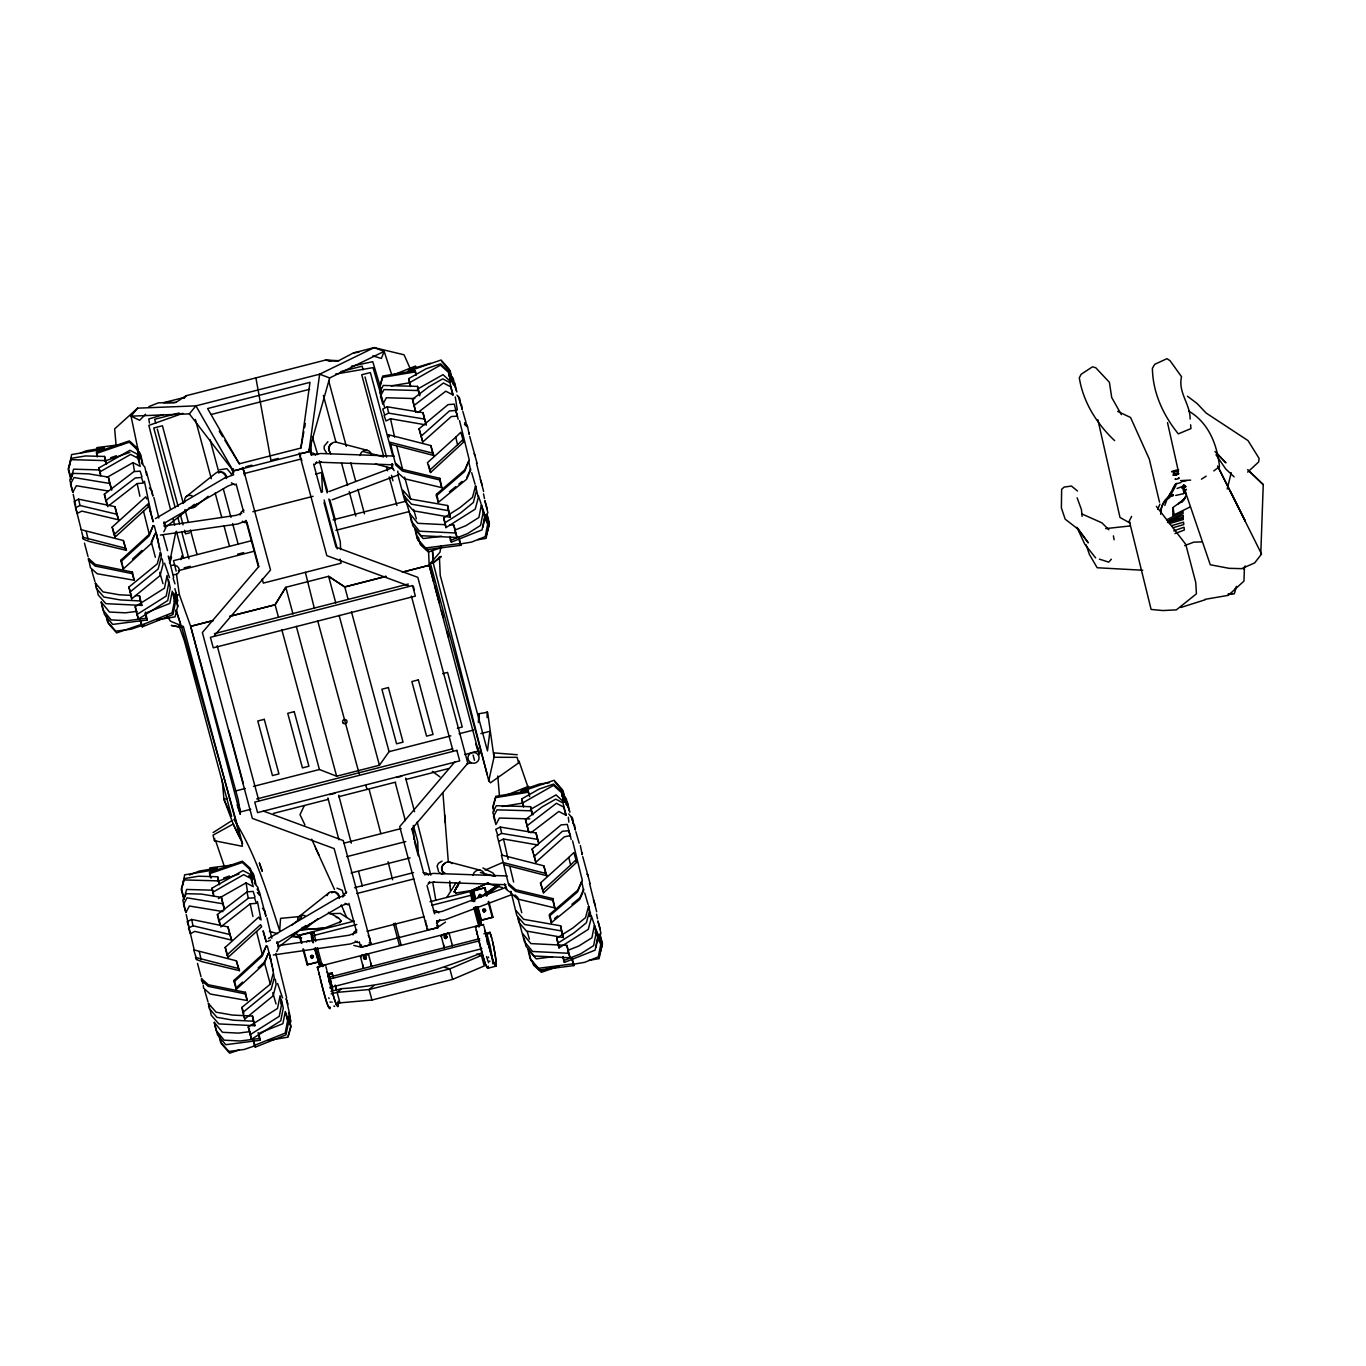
<?xml version="1.0" encoding="UTF-8"?>
<svg xmlns="http://www.w3.org/2000/svg" width="1366" height="1366" viewBox="0 0 1366 1366"><rect width="100%" height="100%" fill="white"/><g stroke="black" fill="none" stroke-linecap="round" stroke-linejoin="round"><path stroke-width="1.5" d="M478.92 717.679L478.954 713.718L487.628 712.249L493.997 757.31L488.755 780.806L490.428 782.803L518.619 762.928L518.96 760.964L528.574 788.882M487.116 717.611L487.167 711.618M1172.831 516.246L1172.899 507.554L1183.81 499.7L1184.476 498.863L1178.482 503.781L1183.81 499.7L1185.739 495.96M1244.426 567.163L1243.965 581.096L1228.307 595.337L1205.017 599.35M1260.784 554.033L1263.243 484.623L1247.653 469.665M106.275 464.423L105.267 460.598L71.049 459.659L68.3 469.665L70.827 479.193L72.005 473.882M219.311 884.69L218.304 880.882L184.086 879.926L181.337 889.932L183.864 899.306M417.398 389.19L442.994 374.643L450.968 381.899L448.526 371.074L440.569 363.817L425.97 368.82L408.707 378.638L410.398 386.578M530.435 809.457L556.03 794.91L564.004 802.183L561.563 791.341L553.606 784.084L539.007 789.104L521.744 798.905L523.434 806.862M432.39 550.618L433.244 563.065L488.755 780.806M88.534 558.455L88.414 560.077L95.193 566.087L132.263 573.652L134.158 580.243L97.225 573.754L90.446 567.744L88.534 558.455L95.296 564.465L132.365 572.03L134.158 580.243M97.328 456.927L96.508 452.18L129.36 440.894L137.317 448.168L139.844 457.695M121.096 561.511L121.198 559.889L149.287 534.277L153.231 525.517L149.184 535.882L121.096 561.511L123.128 569.178L151.199 543.566L155.263 533.184M123.128 569.178L122.718 565.644M132.263 573.652L132.365 572.03M247.195 1000.51L245.402 992.297L208.332 984.749L201.57 978.739L201.451 980.344L208.23 986.354L245.299 993.919L247.195 1000.51L210.262 994.038L203.483 988.011L203.346 985.449M210.364 877.194L209.544 872.447L242.397 861.178L250.354 868.435L252.881 877.962M234.132 981.778L234.235 980.173L262.323 954.544L266.268 945.784L262.221 956.166L234.132 981.778L236.164 989.462L264.236 963.833L268.299 953.468L264.355 962.227L258.106 967.913M236.164 989.462L236.284 987.703L242.516 982.154M245.299 993.919L245.402 992.297M391.239 444.445L433.79 455.493L432.646 453.153L390.181 442.294L395.747 465.038L402.509 471.048L439.732 479.961L441.764 487.645L404.541 478.732L397.779 472.704L397.882 471.099M415.981 375.377L415.144 370.63L382.702 376.06L379.953 386.066L381.456 391.786M436.386 495.807L436.488 494.202L464.73 469.921L468.675 461.162L470.587 470.45L466.643 479.21L438.298 502.398L436.386 495.807L464.611 471.543L468.675 461.162M439.732 479.961L439.835 478.339L402.629 469.443L395.85 463.415M438.298 502.398L438.401 500.793M441.764 487.645L439.835 478.339M469.306 432.851L469.204 434.473L467.274 425.185L464.56 422.777M486.706 516.655L486.637 517.612L486.006 516.331M485.715 519.029L486.911 513.736L489.421 523.263L487.218 531.272M504.293 864.712L546.827 875.76L543.839 865.839L501.373 854.979L508.784 885.305L515.563 891.332L552.769 900.245L554.801 907.912L517.577 898.999L510.816 892.988L510.918 891.366L516.86 915.698L524.527 924.458L561.46 930.946L563.373 937.537L526.439 931.049L518.773 922.289L517.902 917.149L524.39 941.533L532.586 951.487L568.597 953.263L570.1 957.788L534.089 955.995L525.876 946.04L524.168 938.152M529.018 795.644L528.181 790.914L495.738 796.344L492.989 806.35L493.997 810.158M549.422 916.091L549.525 914.469L577.767 890.205L581.711 881.446L583.624 890.734L579.679 899.494L551.335 922.682L549.422 916.091L577.664 891.81L581.711 881.446M551.335 922.682L551.437 921.06M552.769 900.245L552.871 898.623L515.665 889.71L508.886 883.7M554.801 907.912L552.871 898.623M580.311 845.452L582.24 854.74L582.343 853.135M599.742 936.922L599.674 937.896L595.559 928.47M598.752 939.313L599.947 934.003L602.457 943.547L599.708 953.536M478.305 722.494L478.954 713.718M392.401 463.637L392.537 466.967M238.999 836.094L233.21 824.022L241.919 842.156L242.363 846.288L214.496 840.756L213.028 835.172L233.21 824.022L223.973 799.366L222.095 779.457M363.544 957.105L363.715 958.573M478.783 896.335L479.825 894.201L481.669 896.045M481.669 895.737L481.481 896.796M300.879 448.048L309.997 382.343L207.598 408.554L239.323 463.791L300.879 448.048L303.85 431.69M139.059 454.536L131.034 416.152L189.345 413.864L233.33 470.997L308.904 451.668L319.644 374.199L374.182 347.613L404.08 354.801L410.807 370.015M165.269 527.737L163.766 522.171M278.203 947.628L278.101 945.05M440.945 546.058L439.989 552.188L430.41 563.338L487.286 774.812M214.496 840.756L214.838 838.792M304.601 427.609L305.335 423.511M69.222 466.728L71.63 454.554L104.089 449.124L104.175 447.826L86.143 450.848L80.287 453.188M182.668 884.98L184.666 874.838L217.126 869.408L217.211 868.11L199.18 871.115L189.43 875.008M280.833 1003.873L281.55 1000.236L283.257 1008.125L280.747 1020.829L251.464 1039.321L248.253 1026.942L277.537 1008.432L280.047 995.746L281.755 1003.617L279.245 1016.321L249.961 1034.813M477.98 539.724L486.091 538.358L488.499 526.183L481.395 504.788L478.885 517.492L465.857 525.705L454.485 530.247M482.949 527.191L485.357 515.033L487.645 524.442L485.237 536.616L471.577 542.08L459.557 544.078M485.408 520.822L486.211 516.758M562.69 956.729L564.397 962.415L595.115 950.155L597.625 937.452L594.432 925.055L591.922 937.759L578.894 945.972L567.522 950.514M595.2 933.2L595.935 929.563M595.986 947.475L598.393 935.3L601.535 946.467L599.128 958.642L588.985 960.332M598.445 941.089L599.247 937.042M169.521 562.894L175.804 532.006M1205.153 599.776L1180.856 607.494M1227.197 489.028L1231.21 472.704M306.582 941.977L307.828 940.713L309.382 941.669M242.824 1012.479L241.97 1007.34L270.314 984.152L273.371 972.66L274.242 977.8L271.185 989.291L242.824 1012.479L244.736 1019.087L273.098 995.882L276.137 984.391L275.283 979.251M475.539 485.869L472.482 497.378L459.881 507.674L443.609 517.953L445.965 527.6L475.248 509.108L478.305 497.6L475.539 485.869L476.392 491.009L473.353 502.517L460.735 512.813L444.479 523.093M588.575 906.153L585.519 917.645L572.917 927.958L556.645 938.237L559.001 947.884L588.285 929.375L591.341 917.884L588.575 906.153L589.429 911.293L586.39 922.784L573.771 933.098L557.516 943.377M589.463 916.569L590.488 912.744M70.827 479.193L73.576 469.187L99.735 469.921M174.165 601.33L175.258 597.318L177.785 606.863M183.864 899.46L186.613 889.454L212.772 890.188M288.158 1035.838L290.907 1025.832L288.38 1016.287M486.586 534.567L489.335 524.561L486.825 515.033M599.623 954.851L602.372 944.845L599.862 935.317M308.904 451.668L329.65 377.955L384.17 351.369L391.786 374.967M1236.401 586.39L1234.335 593.783L1228.444 594.364M170.409 561.016L171.587 556.986M180.807 559.65L181.951 555.74M444.274 936.769L445.675 935.676L446.955 936.461M488.516 882.846L471.543 890.444L456.107 893.005L454.229 891.827L459.113 882.402M240.04 514.999L241.253 512.011L243.933 510.116M342.815 897.103L344.027 894.098L346.708 892.203M352.974 934.89L354.187 931.902L356.868 929.99M310.697 955.79L311.226 957.873L313.241 957.395M310.56 956.456L311.977 955.073L313.395 956.576M313.377 957.037L311.977 958.42L310.509 956.524M481.617 896.13L480.2 897.513L478.92 896.386M1157.685 509.398L1159.888 504.156M154.46 534.943L151.319 541.943L155.365 557.294M466.762 477.605L470.707 468.845M583.743 889.112L579.799 897.872L571.91 904.309M1167.913 499L1171.021 492.614M361.187 955.483L360.556 957.156L361.187 955.483L367.249 953.929L368.615 954.766L370.801 963.201M441.884 934.822L441.269 936.495L441.884 934.822L447.963 933.268L449.329 934.122L451.378 941.737M304.225 805.701L300.008 814.665L304.925 824.944M328.164 360.539L337.368 361.102M1183.554 487.184L1181.932 488.277M1131.594 516.382L1129.306 520.958L1151.111 609.441L1162.808 610.551L1176.365 609.868L1196.428 593.817L1195.762 582.514L1185.739 544.3L1156.387 506.359M1172.848 488.977L1174.675 485.357M1169.108 498.078L1175.836 485.545M111.5 489.609L109.724 483.462L73.986 477.537L70.486 484.059L72.859 492.255L76.359 485.733L107.897 490.957M173.823 596.037L175.565 592.776L177.939 600.955M224.536 909.876L222.76 903.746L187.022 897.821L183.539 904.343L185.896 912.522L189.396 906.017L223.034 911.583M289.233 1024.5L290.975 1021.239L288.602 1013.043M599.213 936.53L600.972 933.268L597.898 920.94L600.272 929.136M456.107 893.005L454.229 891.827L459.932 881.463M446.784 897.445L456.142 882.624M454.229 891.827L459.403 882.641M482.983 909.415L483.974 912.181L485.596 910.217M1243.384 568.956L1245.143 565.917M163.8 531.784L165.918 527.686L164.432 522.119M276.735 951.675L278.852 947.577L277.366 941.994M328.403 912.334L338.426 917.832L341.107 920.786L340.51 921.794L324.305 928.129L301.323 929.785L324.305 928.129M315.085 464.508L316.69 461.81M428.019 884.4L429.624 881.702M438.179 922.204L439.801 919.489M1186.473 489.318L1183.605 493.502M292.973 613.983L285.801 587.278L275.095 604.711L229.795 616.305L275.129 604.848L285.801 587.278L328.608 576.332L344.761 586.885L348.108 599.367M480.798 751.778L478.732 755.108M1178.38 473.814L1175.836 474.941M1178.892 473.695L1177.099 474.548M331.46 361.409L325.586 360.043L186.203 395.73L175.855 402.441M253.513 786.372L319.405 769.502L336.617 776.212L379.424 765.25L389.071 751.676L450.848 735.864M339.622 922.818L341.107 920.786M363.697 957.054L366.003 956.798L366.037 958.932M446.955 937.657L444.65 937.913M1175.255 484.64L1167.349 498.453L1164.822 505.471M1181.914 502.346L1185.142 498.027M478.937 895.191L481.242 894.969M184.188 398.291L186.203 395.73M329.65 377.955L319.644 374.199L195.919 405.873L137.607 408.161L131.034 416.152L139.656 420.301L145.581 414.222M189.345 413.864L195.919 405.873L233.33 470.997M214.445 635.566L270.519 570.049L242.926 467.462A5.584 1.298 -15.1 0 1 235.345 470.382A5.584 1.298 -15.1 0 1 233.449 468.794M454.639 762.091L399.692 826.635L427.285 929.222M411.507 829.384L467.821 763.253L417.825 577.357L336.002 547.151L324.015 502.568M1111.378 559.206L1108.731 562.143L1099.391 559.138M483.257 909.141C480.764 912.112 487.064 912.847 485.306 909.483M115.154 537.043L148.621 506.53L147.562 504.378L114.01 534.704L115.154 537.043L114.607 534.96M228.19 957.31L261.657 926.814L260.599 924.645L227.046 954.971L228.19 957.31L225.202 947.389L258.755 917.064L259.813 919.233M455.732 437.171L460.786 432.271L463.689 442.021L430.563 472.534L427.456 462.698L455.732 437.171L457.576 444.753L429.487 470.382M457.576 444.753L462.63 439.852L463.689 442.021M568.768 857.438L573.822 852.555L576.725 862.288L543.6 892.801L540.492 882.982L568.768 857.438L570.612 865.037L542.524 890.649M570.612 865.037L575.667 860.136L576.725 862.288M108.785 505.676L137.146 483.564L143.345 483.086L141.483 477.485L135.285 477.963L105.728 500.605L107.743 506.666M220.78 926.951L250.183 903.848L256.381 903.353L254.52 897.752L248.322 898.247L218.765 920.872L220.114 924.919M1247.67 472.107L1258.615 462.015L1259.093 458.395L1247.978 440.552L1206.144 413.061L1197.077 403.482L1187.498 396.26M132.587 559.035L141.962 550.481M137.607 408.161L114.642 428.873L116.127 445.436M114.01 534.704L112.166 527.105L145.718 496.797L146.777 498.949M420.916 436.386L449.414 410.961L455.612 410.483L457.473 416.084L451.275 416.562L422.777 441.986L419.072 428.804L448.048 404.626L454.246 404.131L458.173 419.277M570.339 835.565L564.312 836.846L535.813 862.27L532.108 849.089L561.085 824.893L567.283 824.398L571.21 839.544M533.952 856.67L562.45 831.245L568.649 830.75L570.51 836.351M482.027 952.7C437.257 970.628 390.232 985.91 341.671 988.625L337.146 992.365L331.101 993.919M373.806 985.654L369.127 989.53L337.146 992.365L339.963 1002.866L371.962 1000.014L452.658 979.371L484.247 965.95L481.413 955.449L476.7 954.066M129.787 592.212L158.149 569.024L161.205 557.516L160.334 552.376L157.278 563.885L128.916 587.073L131.699 598.803L160.061 575.615L163.1 564.107L162.247 558.967M449.431 491.777L455.732 486.62M458.874 484.042L462.032 481.464M554.596 918.481L557.738 915.903M186.186 496.643L215.743 473.114A6.71 5.754 51.5 0 1 226.056 477.315M167.062 526.149L194.45 504.327M195.031 506.718L208.161 496.268M299.12 916.535L328.677 893.005M291.829 925.209L301.493 917.508M279.996 946.04L305.779 925.499M307.965 926.609L317.817 918.772M105.728 500.605L104.345 494.253L133.919 471.629L140.117 471.133L141.979 476.734M415.623 411.781L412.481 399.282L428.907 386.715L442.721 378.86L449.943 382.634L453 394.962L445.777 391.188L417.859 412.566M413.847 405.634L443.404 382.992L450.643 386.783L453 394.962M218.765 920.872L217.382 914.537L246.956 891.896L253.154 891.4L255.015 897.001M528.676 832.048L525.517 819.566L541.943 806.982L555.757 799.144L562.98 802.918L566.053 815.246L558.814 811.472L530.896 832.833M526.883 825.901L556.457 803.276L563.68 807.05L566.053 815.246M455.834 887.78L457.764 886.329M1213.793 470.911L1219.514 466.574C1217.157 444.462 1208.586 422.709 1188.744 411.098M310.953 955.79L313.019 955.876M481.225 896.779L479.449 896.967M433.295 562.365L441.286 556.406L433.244 563.065L430.41 563.338M485.835 895.635L499.478 885.697M481.447 896.625L496.643 885.612M327.908 441.696L324.169 446.153L324.237 449.209L326.525 452.795M231.093 474.224L233.774 472.312M1178.073 472.704L1173.292 473.797L1174.026 473.302M155.468 518.602L224.519 478.1M268.402 938.476L337.453 897.991M445.47 922.118L436.966 927.821L438.281 927.531L361.256 947.236L353.777 945.443M497.514 885.971L481.856 896.062L477.878 897.086M1201.448 479.176L1206.195 476.136M213.13 832.56L232.152 820.454M136.924 614.546L135.217 606.658L164.501 588.165L167.011 575.462L168.718 583.35L166.208 596.054L136.924 614.546L138.427 619.054L167.711 600.562L170.221 587.858L168.513 579.969M163.818 523.451L228.139 485.972L233.893 483.905M276.752 943.343L341.722 905.59M100.572 475.624L98.864 467.94L129.941 450.285L137.163 454.058L139.537 462.237M99.547 472.073L130.641 454.417L137.864 458.191L140.237 466.387L133.014 462.613L107.214 477.263M409.39 382.77L440.484 365.115L448.441 372.372L450.968 381.899M213.625 895.908L211.901 888.224L242.977 870.552L250.2 874.325L252.573 882.521M212.584 892.357L243.677 874.684L250.9 878.475L253.273 886.654L246.051 882.88L218.406 898.589M522.427 803.054L553.52 785.382L561.477 792.639L564.004 802.183M483.257 909.466L485.05 909.517M1183.861 484.725L1183.11 485.545L1185.09 485.493M338.392 360.829L353.452 352.923L374.182 347.613L384.17 351.369L381.37 358.438L372.798 355.894M240.262 838.024L183.386 626.567L181.763 627.421L171.467 625.457L181.763 627.421L242.585 843.812M474.907 901.184L473.165 891.144L485.05 887.661L430 901.748M473.695 901.645L472.107 895.772L473.319 895.311M475.88 907.383L480.627 925.004L481.071 920.53L492.955 917.201L488.738 901.372M1166.735 519.797L1183.024 511.584L1183.11 513.326L1169.091 520.395M118.637 519.831L116.776 514.231L79.996 505.505L75.472 507.759L77.333 513.36L81.84 511.106L118.637 519.831L114.932 506.632L78.613 499.171L74.105 501.424L81.243 529.837M425.885 423.067L422.999 412.703L387.261 406.795L382.736 409.032L384.597 414.632M426.38 425.116L424.365 419.055L388.627 413.13L384.119 415.384L385.963 420.984L390.488 418.73L424.997 424.741M231.674 940.098L229.812 934.498L193.033 925.789L188.508 928.043L190.369 933.644L194.877 931.39L231.674 940.098L227.968 926.916L191.65 919.438L187.142 921.691L189.003 927.292M538.921 843.334L536.035 832.987L500.298 827.062L495.773 829.316L497.634 834.916M538.75 843.368L537.401 839.322L501.663 833.414L497.156 835.668L502.022 855.15M499.017 841.251L503.525 839.014L538.05 845.025M1173.804 474.6L1172.916 475.214L1174.572 475.197M1175.46 478.715C1173.087 480.593 1182.29 477.759 1178.397 477.878M1185.62 486.996L1182.836 488.379L1184.117 493.228L1183.263 493.724A48.715 8.435 -14.9 0 1 1175.716 495.431M1174.197 514.777L1190.332 506.871M219.67 469.802L226.876 468.658L230.786 473.114M267.685 941.379L270.485 940.081M471.543 890.444L487.85 883.102M485.152 870.091L502.551 862.578M481.413 955.449L449.841 968.87L369.127 989.53L371.962 1000.014M365.712 958.847L364.244 958.83M1173.616 471.868C1189.888 466.13 1159.888 474.19 1177.133 471.065M442.038 861.109L438.452 863.295L437.103 866.044L438.606 871.628M392.537 375.223L415.452 366.071L416.306 367.813M144.881 613.385L169.845 603.413L172.253 591.239L174.541 600.664L172.133 612.839L141.415 625.099L142.269 626.84L172.987 614.58L175.394 602.406L173.106 592.981M482.881 509.296L484.589 517.168L482.078 529.871L451.361 542.131L450.507 540.407L467.565 533.594L480.576 525.364L483.103 512.66L481.395 504.788M505.574 795.507L528.488 786.355L529.342 788.097M259.847 1032.884L282.882 1023.697L285.289 1011.523L287.577 1020.948L285.17 1033.123L254.452 1045.383L255.305 1047.124L286.023 1034.847L288.431 1022.673L286.143 1013.248M563.543 960.674L580.601 953.861L593.629 945.648L596.139 932.944L594.432 925.055M1176.946 483.308L1175.426 484.179L1181.061 482.454M148.86 406.607L158.336 402.85L176.334 402.338M1173.718 530.913L1184.032 527.225L1184.356 530.008L1174.948 533.594M1184.629 545.632L1193.782 542.148L1201.67 541.892M329.155 491.538L392.401 467.735M332.177 499.819L398.377 474.907M505.335 887.627L442.072 911.429L434.371 912.625M511.311 894.798L445.111 919.711L436.779 920.991M225.168 477.844L233.757 474.753M241.816 513.309L236.062 515.358L163.886 525.978M246.17 520.941L237.564 524.032L160.368 535.079M338.102 897.718L344.966 895.259M341.073 905.863L346.827 903.797M356.663 932.5L348.996 935.249L278.886 945.562M357.38 941.447L350.499 943.923L273.302 954.971M182.856 413.335L148.843 425.407L170.426 509.108M96.423 453.478L129.275 442.191L137.232 449.465L139.759 458.993L137.095 456.568M110.629 457.73L116.417 455.749M104.533 461.093L129.838 452.402M139.844 624.945L116.656 632.902L108.358 623.477L106.531 615.929M143.942 624.808L131.17 629.197L115.803 631.16L107.504 621.735L106.121 616.083M441.901 547.373L428.361 552.018L420.404 544.761L418.389 537.128M209.459 873.745L242.311 862.475L250.268 869.732L252.795 879.277L248.817 875.64M223.665 878.014L229.454 876.016M217.587 881.36L238.982 874.018M239.357 1049.856L229.693 1053.186L221.394 1043.744L219.567 1036.213M255.169 1045.707L244.207 1049.464L228.839 1051.444L220.541 1042.019L218.714 1034.472M541.499 971.004L551.232 967.657M558.796 966.325L541.414 972.302L533.44 965.028L532.433 961.22M1186.183 480.781L1181.932 481.532M163.527 414.581L148.757 419.003L149.475 423.101M1167.623 521.402L1183.212 515.238L1183.315 516.98L1181.658 517.816L1168.186 521.761M1167.503 522.546L1183.212 517.936L1183.263 519.541L1169.347 523.605M1171.584 525.671L1183.537 522.171L1183.776 524.578L1173.087 527.703M1176.655 474.805L1174.401 475.317M338.836 360.709L325.586 360.043M335.797 603.021L328.608 576.332L344.795 587.021L385.963 576.418M433.62 581.762L429.18 565.285L402.424 572.166L429.18 565.285L428.565 551.181M184.29 397.455L163.357 402.697L174.831 402.68M179.219 412.976L154.682 419.26L155.741 423.187M340.885 371.603L362.127 366.173L363.083 369.759M211.303 414.444L309.604 389.293M245.709 466.762L251.805 465.191M272.158 459.983L278.271 458.43M243.916 473.626L300.913 459.044M315.546 474.104L321.693 472.534L327.174 492.904M252.864 511.721L313.104 496.302M189.567 532.842L185.503 533.884L184.53 530.264M176.163 571.125L173.516 560.675L251.242 540.782M333.065 519.831L406.692 500.998M184.12 567.88L190.284 566.292M237.564 554.203L243.729 552.615M178.383 570.646L254.059 551.266M335.882 530.332L409.527 511.482M175.855 595.491L179.339 594.603L176.504 574.369M190.659 626.328L238.265 799.861L240.262 814.187L190.659 626.328L213.318 620.523L190.659 626.328L179.339 594.603M344.761 586.885L385.946 576.35M214.462 633.636L408.314 584.016M442.704 673.66L447.57 672.413L462.254 727.002L457.388 728.249M234.986 791.119L245.282 788.472M459.096 733.764L473.507 730.076M227.576 798.444L223.973 799.366L231.622 816.407L184.41 640.876L178.929 625.508M480.883 733.61L489.899 731.305L487.474 750.924L440.228 575.393L439.408 556.747M256.723 798.956L452.641 748.807M238.401 808.023L240.501 811.916L250.781 809.287M464.577 754.561L478.971 750.873M273.371 813.419L328.403 799.332M338.597 796.72L395.662 782.12M405.856 779.508L448.663 768.546M467.001 763.85L471.082 762.809M344.147 843.129L401.143 828.547M346.708 856.687L405.753 841.576M351.096 872.976L410.124 857.865M354.562 887.695L413.591 872.584M356.85 893.518L413.847 878.936M301.323 943.206L299.205 935.215L354.255 921.128M299.222 935.368L311.141 932.602L313.241 940.44M312.387 933.627L314.009 933.217M470.382 893.193L472.004 892.783M356.833 924.475L312.473 935.83L313.565 939.876M431.758 905.299L472.09 894.986L473.165 899.033M315.734 941.481L313.958 931.885L312.336 932.295L311.909 936.769L311.141 932.602M367.01 931.305L424.006 916.723M319.354 961.476L307.128 964.772L319.046 962.005M480.73 920.172L492.955 917.201M325.484 964.942L317.424 967.248L325.484 964.942L325.671 965.83M361.187 955.807L368.615 954.766M441.901 935.147L447.963 933.268M483.479 924.509L475.402 926.814L483.479 924.509L483.649 925.397M327.925 973.77L331.955 972.729L333.372 977.441M483.888 933.849L489.95 932.295L491.077 935.983M328.164 974.778L332.194 973.753L332.809 975.495M486.142 934.344L490.189 933.32L490.804 935.061M479.671 938.681L329.462 977.117L329.548 979.132L331.682 987.106L481.891 948.67M329.548 979.132L479.739 940.696M330.999 991.357L341.671 988.625M335.934 1003.908L339.946 1002.866M487.799 968.255L495.875 966.189M1172.13 495.875L1173.377 495.26L1172.011 495.602A20.644 20.285 7.2 0 0 1160.673 514.248M351.352 366.242L372.781 361.683L381.456 390.727M335.575 374.079L373.02 367.642L384.461 406.795M415.059 371.928L382.617 377.358L379.85 387.363L380.875 391.188M391.308 385.861L409.851 382.753M156.766 619.908L175.036 616.851L177.87 605.548L175.343 596.02M1185.039 486.313L1183.178 486.484M528.096 792.212L495.653 797.642L492.904 807.648L493.911 811.455M502.295 806.486L522.888 803.037M572.593 964.362L584.614 962.347L598.274 956.9L600.681 944.726L598.393 935.3M267.787 1040.533L288.072 1037.135L290.821 1027.13L288.294 1017.602M311.414 454.912L320.634 453.512L394.176 456.073M315.461 463.04L321.266 462.152L320.344 462.271L392.947 464.816M424.348 874.803L433.568 873.403L507.11 875.965M428.395 882.931L434.2 882.026L433.278 882.163L505.881 884.707M353.452 352.923L358.951 352.189M430.392 363.236L408.297 369.998L408.212 371.296L441.064 360.009L449.363 369.452L451.77 379.082M123.196 444.223L96.815 447.621L97.669 449.363M441.491 536.223L423.187 538.58L414.888 529.154L417.176 538.58L425.475 548.005L460.052 543.566L460.905 545.29L426.329 549.747L418.03 540.304L416.203 532.774M136.976 611.336L125.45 612.822L109.451 612.036L101.255 602.082L102.962 609.953L111.158 619.908L127.158 620.71L146.367 618.235L147.238 619.976L112.661 624.416L104.448 614.461L101.255 602.082M549.2 782.769L539.587 783.999L521.334 790.265L521.249 791.563L554.101 780.293L562.399 789.719L564.807 799.366M234.184 864.763L209.852 867.905L210.706 869.63M552.496 956.763L536.223 958.864L527.925 949.421L530.213 958.847L538.511 968.289L573.088 963.833L573.942 965.574L539.365 970.014L531.067 960.588L528.779 951.163M250.029 1031.62L238.504 1033.106L222.487 1032.303L214.291 1022.349L215.999 1030.237L224.195 1040.192L240.194 1040.977L259.403 1038.502L260.274 1040.243L225.697 1044.7L217.484 1034.728L214.291 1022.349M1105.675 528.608L1129.836 525.978M1228.119 593.92L1232.354 593.51M301.749 916.347L280.559 918.362L279.671 930.673C267.104 892.254 255.681 853.545 233.876 819.361M329.291 913.734L340.322 913.376L352.957 921.469M1181.983 486.894L1183.451 486.996M1180.514 480.61L1190.657 480.115M1181.778 486.757L1185.637 486.586M1181.863 486.706L1185.842 486.535M419.874 394.586L417.501 386.39L383.283 385.451L379.799 391.957L381.575 398.104M419.738 395.85L418.184 390.539L383.983 389.583L380.482 396.106L382.856 404.285L386.356 397.762L414.735 398.565M106.582 464.099L104.567 456.466L85.563 455.937L71.134 458.361L68.385 468.35L70.912 477.895M532.911 814.853L530.537 806.674L496.319 805.718L492.836 812.241L495.192 820.42M532.262 814.358L531.237 810.806L497.019 809.85L493.519 816.373L495.892 824.569L499.393 818.046L529.803 818.9M219.619 884.365L217.604 876.75L198.599 876.221L184.171 878.628L181.422 888.634L183.949 898.162M445.384 524.698L417.842 523.332L409.646 513.377L405.395 498.71M449.619 524.903L453.853 525.107L457.064 537.504L421.052 535.711L412.839 525.756L411.132 517.885M457.064 537.504L455.561 532.996L419.55 531.203L411.354 521.249L409.646 513.377M131.477 595.388L119.474 594.808L103.048 591.922L95.398 583.162L96.252 588.302L103.918 597.062L120.345 599.93L140.339 600.938L141.842 605.428L105.831 603.652L98.164 594.893L97.054 588.934M135.473 595.593L139.486 595.781L141.842 605.428M570.1 957.788L566.89 945.392L530.879 943.599L522.683 933.644M254.879 1025.712L252.522 1016.065L232.51 1015.075L216.084 1012.189L208.435 1003.429L209.288 1008.569L216.955 1017.328L233.381 1020.214L253.376 1021.205L254.879 1025.712L218.867 1023.919L211.201 1015.16L210.091 1009.201M1177.048 488.482L1182.341 486.467M1142.761 570.237L1097.171 567.744L1089.402 554.391L1086.038 544.795M517.253 754.732L493.672 752.871L493.997 757.276L517.151 757.345L518.619 762.928M291.983 936.034L300.332 936.769M310.253 452.761L313.36 453.188L315.7 455.271M423.187 872.652L426.294 873.062L428.634 875.162M336.992 888.173L342.268 890.308L343.771 895.891M433.346 910.439L436.454 910.866L438.793 912.949M291.624 936.478L301.613 937.947M442.96 793.168L448.338 862.236M111.756 490.07L108.358 477.127L88.5 473.831L73.286 473.404L69.803 479.927L72.859 492.255M224.451 908.749L221.394 897.394L201.536 894.098L186.322 893.688L182.839 900.194L185.896 912.522M450.336 517.253L448.424 510.662L411.49 504.191L403.824 495.431L402.953 490.292L410.62 499.051L447.57 505.522L450.336 517.253L413.386 510.782L405.736 502.022L404.865 496.882M563.373 937.537L560.606 925.807L523.656 919.318L515.989 910.559M336.19 917.44L338.426 917.832M433.79 455.493L430.802 445.572L388.337 434.695L389.412 436.864M80.645 529.564L123.333 540.526L126.423 550.361L89.217 541.448L83.548 539.297L82.472 537.145L125.365 548.21L126.423 550.361M546.827 875.76L545.683 873.42L503.217 862.561M195.953 956.968L193.682 949.831L236.369 960.81L239.46 970.645L202.253 961.732L196.584 959.581L195.526 957.429L238.401 968.477L239.46 970.645M367.13 789.411L365.764 785.484M367.249 450.302L336.497 442.208A6.71 6.045 -75.2 0 0 330.811 453.785M363.441 451.617L383.419 456.876M375.479 464.013L393.459 468.743M449.431 862.1L480.183 870.193M480.371 872.55L494.355 876.238M486.416 883.375L502.398 887.593M269.426 931.407L277.537 933.627M444.957 967.452L449.841 968.87L452.658 979.371M408.639 585.86L326.815 555.655L299.222 453.068A5.584 1.298 -15.1 0 0 306.872 452.078A5.584 1.298 -15.1 0 0 308.631 449.551M263.348 811.045L343.173 840.534M183.386 626.567L170.426 621.171L167.096 615.929M1117.661 411.354L1130.553 417.484L1149.318 459.13L1159.512 502.193M1081.735 513.872L1101.918 522.837L1108.868 529.786M482.881 867.973L492.921 872.925L495.431 876.306M235.02 484.981L231.383 482.796M242.311 521.231L245.18 522.785M345.086 903.319L347.954 904.873M355.245 941.106L358.114 942.677M509.86 892.015L506.188 889.403L504.686 883.819M439.459 872.686L442.277 874.223M1129.938 523.024L1120 517.475L1097.888 419.789M484.708 908.988L485.511 910.149M298.608 935.505L295.107 932.756M432.322 771.38L439.92 776.878M314.709 845.998L334.499 889.522M444.633 814.904L445.384 822.947M315.597 847.927L319.063 855.27M363.954 958.573C368.547 961.459 364.432 951.948 363.578 958.198M464.457 424.382L467.172 426.79M514.982 894.986L517.697 897.394L521.744 912.727M420.489 543.463L428.463 550.72M533.525 963.73L540.168 969.792M1234.13 476.854L1225.78 469.033L1215.996 454.793M1248.524 470.519L1263.243 484.623M1077.501 491.009L1071.456 486.057L1064.148 487.064L1061.638 489.318L1061.382 507.964L1065.19 519.182L1078.235 529.291L1088.275 542.848L1076.903 527.327L1084.758 544.163L1095.652 557.926M506.837 889.095L505.198 885.1M1214.937 451.497L1225.951 462.835L1217.396 453.922M1114.605 440.62C1096.761 423.733 1083.238 402.338 1079.294 377.801L1081.138 374.301L1092.424 366.839L1095.72 367.71L1109.397 382.292L1111.719 397.54L1121.384 414.649M441.918 361.751L450.234 371.193L452.505 380.602M448.885 375.735L451.651 378.877M554.955 782.035L563.27 791.46L565.558 800.886M561.921 796.002L564.687 799.144M131.392 443.182L139.691 452.607L141.979 462.032M249.961 869.732L252.744 872.891L255.032 882.316M249.432 869.903L253.598 874.616L255.886 884.041M457.012 395.115L459.557 398.035L460.427 403.175M568.768 813.931L572.593 818.302L573.464 823.442M149.44 487.986L151.985 490.906L152.855 496.046L146.384 471.663M262.477 908.253L265.038 911.173L265.892 916.313L259.42 891.947L257.064 889.095M449.755 374.199L453.273 378.467L455.168 386.902M452.641 383.505L454.98 386.339M563.97 795.883L566.309 798.734L568.205 807.169M564.295 798.973L567.812 803.242L569.52 811.114M565.678 803.771L568.017 806.623M141.364 462.886L144.881 467.155L146.589 475.044M254.4 883.17L257.918 887.439L259.625 895.328L257.286 892.476M394.108 470.57L391.803 466.984L391.752 463.928M479.159 897.018L478.783 896.011M219.277 431.246L222.624 436.676M224.844 440.279L239.323 463.791M344.266 911.89L346.64 917.423M450.046 885.646L450.456 890.854M276.7 942.062L277.486 943.394M1077.125 497.805L1081.445 509.603L1082.077 516.331M1217.738 466.233L1261.552 554.033L1254.688 562.894L1241.66 568.649L1229.093 568.324L1210.276 564.756L1183.639 486.706M1217.738 466.267L1245.263 521.112L1230.476 491.487M451.224 378.023L453.597 382.821L452.727 381.063M474.173 453.614L475.248 455.783M477.093 463.364L469.699 436.386M564.278 798.307L566.634 803.088L565.763 801.33M588.285 876.05L587.209 873.899L587.448 874.838M590.129 883.631L582.736 856.653M540.492 882.982L543.6 892.801M167.54 550.635L163.254 535.199M169.384 558.216L168.325 556.064L173.619 577.545M112.166 527.105L114.146 533.064M311.602 839.151L314.846 846.1M341.278 904.992L344.283 911.942M478.049 747.783L478.817 753.144L429.18 565.285M447.109 936.82L444.94 935.539L444.428 937.913M313.241 955.876L313.446 956.968M169.504 577.613L164.586 563.253M282.54 997.88L277.622 983.52M359.275 774.112L317.697 620.83M181.456 626.806L176.146 610.79M312.353 436.847L317.697 454.554M215.555 840.619L224.451 866.71M475.624 743.702L478.817 753.144M237.103 804.745L240.262 814.187M454.229 384.102L456.859 391.991M458.361 396.533L462.34 409.766L461.469 404.626M480.388 479.551L482.249 485.152M483.632 491.504L479.705 476.392M478.407 495.773L481.02 503.644M567.266 804.369L569.895 812.258M593.425 899.835L595.286 905.436M596.669 911.771L589.514 883.358M591.444 916.04L594.056 923.928M419.072 428.804L422.777 441.986M443.609 517.953L444.616 520.958M532.108 849.089L533.338 852.811M556.645 938.237L558.148 942.745M173.123 578.279L174.985 583.88M286.655 997.812L275.83 953.57M288.021 1004.164L286.16 998.563L290.275 1017.089M104.345 494.253L105.592 497.992M135.217 606.658L138.427 619.054M217.382 914.537L219.243 920.138M243.797 1013.504L241.97 1007.34M248.253 1026.942L249.38 1030.305M176.043 609.765L180.483 623.664M329.855 977.236L328.967 974.573A27.235 1.4 75.6 0 0 328.284 975.051A103.936 5.327 75.6 0 0 329.274 982.649M459.471 399.879L460.888 404.763M573.925 825.03L571.398 816.817L575.376 830.033L574.505 824.893M462.818 411.405L466.147 422.948M487.235 508.852L484.862 500.673L487.918 513.001M575.854 831.689L579.184 843.232M471.714 472.704L475.061 484.23M584.75 892.971L588.097 904.497M412.481 399.282L415.879 412.242M436.488 494.202L437.923 499.136M525.517 819.566L528.915 832.509M549.525 914.469L550.959 919.42M410.62 499.051L404.66 477.11M413.625 509.398L416.34 518.824M527.208 931.561L529.376 939.091M174.865 588.626L177.238 596.822M159.737 572.354L162.998 583.658M270.314 984.152L264.355 962.227M272.773 992.638L276.034 1003.942M98.864 467.94L100.64 474.087M128.916 587.073L130.351 592.007M211.901 888.224L213.677 894.354M91.573 569.964L94.92 581.506M95.398 583.162L96.508 587.004M204.61 990.248L207.956 1001.79M208.435 1003.429L209.544 1007.288M490.957 935.368L491.675 938.135M474.497 760.281L473.08 755.039M491.316 936.564L492.375 940.628M434.729 585.877L439.152 602.355M441.372 610.602L443.028 616.783M446.904 631.194L448.577 637.376M392.896 456.329L370.374 372.559L361.717 374.762L383.709 456.5M397.848 474.719L404.985 501.288M365.012 376.931L386.612 457.2M391.479 475.283L392.947 480.798M386.458 466.711L387.551 470.809M389.19 476.939L396.891 505.54M413.386 586.475L414.325 589.958M411.371 596.054L453.034 750.924M485.05 887.661L487.167 895.652M484.452 888.122L486.569 895.959M488.14 901.85L492.358 917.525M473.609 890.905L475.727 898.743M477.827 906.58L481.515 920.291M473.165 891.144L475.266 898.982M477.383 906.819L481.071 920.53M476.478 907.058L481.225 924.697M472.721 895.618L474.292 901.492M475.248 906.734L480.251 925.328M475.283 907.536L480.012 925.158L320.412 966.018L315.666 948.38M472.107 901.458L470.331 891.861L471.953 891.452L472.107 895.772M473.729 907.536L479.005 927.121M328.711 380.909L346.315 446.358M350.721 462.715L355.655 481.122M357.858 489.301L364.466 513.838M323.366 395.406L336.019 442.43M341.517 462.886L347.562 485.374M349.218 491.504L355.809 516.041M405.634 778.125L414.564 811.694M319.354 460.735L327.652 491.623M329.872 499.854L335.421 520.446M328.813 499.017L340.322 541.824L340.612 549.593M324.152 500.024L337.3 548.927M340.049 559.104L341.141 563.185L263.314 583.111L262.221 579.03M441.252 936.188L443.404 944.435M309.843 449.875L310.936 453.922M313.651 464.064L321.283 492.426M411.747 828.752L423.733 873.335M427.012 885.492L434.627 913.871M436.813 921.965L437.905 926.028M414.444 841.541L418.269 855.782L417.723 841.712L413.352 825.423L413.898 839.492M351.438 611.712L389.071 751.676M395.355 782.855L405.326 820.607M339.109 615.349L379.424 765.25M314.385 608.502L305.369 572.32M395.235 923.023L401.041 944.572M393.528 923.467L399.333 945.016M296.302 626.294L336.617 776.212M338.717 795.251L351.301 843.146M343.412 841.029L371.006 943.616M327.908 798.017L338.922 839.783M275.129 604.848L278.442 617.193M281.772 629.538L319.405 769.502M246.87 521.966L258.925 566.805M232.271 469.716L233.364 473.78M236.096 483.905L243.729 512.284M245.897 520.378L258.43 566.992L202.356 632.509L252.351 818.388L334.175 848.61L346.179 893.193M348.893 903.319L356.526 931.697M359.258 941.823L360.334 945.87M360.539 956.832L362.741 965.267M210.074 439.698L218.867 472.414M223.273 488.772L230.974 517.407M232.613 523.537L238.111 543.992M195.372 419.413L211.32 478.715M215.162 493.024L221.77 517.56M223.973 525.756L229.471 546.195M329.991 979.115L331.067 983.11M317.356 947.56L322.444 966.445M315.751 947.97L320.651 966.172M312.507 936.615L313.565 940.542M315.341 948.277L317.458 956.115M310.663 932.602L313.48 942.66M314.88 948.277L319.815 966.172L314.453 948.533M311.294 936.769L312.882 942.642M299.837 935.386L301.937 943.223M303.525 949.097L307.743 964.772M183.3 503.422L162.417 425.782L153.777 427.985L175.207 507.674M184.956 509.552L188.252 521.812M190.437 529.974L197.046 554.494M302.911 949.097L307.128 964.772M217.194 645.742L258.84 800.63M157.312 429.078L178.143 506.513M180.346 514.675L183.078 524.851M177.956 517.885L179.595 524.015M181.798 532.194L188.935 558.762M173.141 519.165L174.763 525.21M176.385 531.237L183.59 558.062M229.112 730.486L243.25 783.042M475.402 926.575L476.307 930.024M452.351 945.955L451.805 943.701M444.291 948.021L443.574 945.118M371.637 966.616L371.296 964.874M362.605 964.464L363.151 967.026M363.544 968.289L363.271 967.504M317.407 967.008L317.766 968.545M528.181 790.914L529.701 796.634M415.144 370.63L416.152 374.438M521.744 798.905L523.759 806.538M408.707 378.638L410.722 386.271M428.531 464.85L430.563 472.534M402.629 469.443L396.908 446.597M317.595 967.691L318.09 969.826M271.868 938.271L266.933 917.764M158.832 517.987L153.897 497.497M262.323 954.544L256.603 931.697M149.287 534.277L143.567 511.43M236.369 960.81L238.401 968.477M123.333 540.526L125.365 548.21M209.544 872.447L211.064 878.167M96.508 452.18L97.515 455.988M234.235 980.173L235.755 985.928M121.198 559.889L122.223 563.731M197.507 963.389L201.058 976.81M201.57 978.739L202.902 983.776M84.47 543.105L88.022 556.543M582.36 880.507L572.593 840.893M469.323 460.24L459.539 420.608M484.025 926.575L484.913 930.041M451.514 942.216L451.77 943.24M326.03 967.008L326.747 969.792M317.954 969.057L318.841 972.541M267.275 945.972L270.81 959.598M154.238 525.705L157.773 539.314M417.176 821.939L430.802 875.128M443.506 944.538L444.052 946.809M358.643 871.798L362.314 886.124M370.869 963.132L371.228 964.959M476.256 930.041L476.666 931.424M330.76 980.566L331.357 982.922M476.427 930.69L476.836 932.107M371.501 965.796L371.023 964.037M370.886 963.542L371.176 964.396M476.734 931.971L477.178 933.49M318.756 972.404L319.183 973.924M492.289 940.508L492.716 941.977M484.964 930.553L485.408 932.09M476.905 932.619L477.332 934.156M326.986 970.987L327.413 972.524M318.91 973.053L319.354 974.59M476.478 463.091L479.705 476.358M571.961 957.395L573.942 965.574M571.722 958.181L573.088 963.833M543.839 865.839L545.683 873.42M458.925 537.128L460.905 545.29M458.686 537.897L460.052 543.566M533.969 854.689L535.813 862.27M430.802 445.572L432.646 453.153M508.118 859.282L503.525 839.014M509.945 866.864L513.633 882.043M394.62 437.12L390.488 418.73M363.1 966.462L363.219 966.94M140.561 454.349L142.849 463.774M227.968 926.916L229.812 934.498M253.82 1040.994L255.305 1047.124M253.086 1039.731L254.452 1045.383M225.202 947.389L227.046 954.971M114.932 506.632L116.776 514.231M140.783 620.71L142.269 626.84M140.049 619.447L141.415 625.099M199.351 951.982L201.178 959.581M194.279 950.104L189.396 929.136M196.345 958.642L196.584 959.581M86.314 531.716L88.141 539.297M81.704 531.716L83.548 539.297M485.118 931.185L485.562 932.773M327.14 971.619L327.584 973.207M477.212 933.866L477.502 934.839M319.217 974.3L319.507 975.256M485.425 932.432L485.903 934.207A30.001 1.537 75.6 0 0 491.401 955.312A18.458 0.939 75.6 0 0 493.416 961.51L493.689 962.176A79.86 4.098 75.6 0 0 496.029 963.764L496.012 963.03M477.349 934.498L477.844 936.273A30.001 1.537 75.6 0 0 483.342 957.378A18.458 0.939 75.6 0 0 485.34 963.576L485.613 964.242A79.86 4.098 75.6 0 0 487.833 966.838M327.43 972.865L327.925 974.641A30.001 1.537 75.6 0 0 333.424 995.746A18.458 0.939 75.6 0 0 335.421 1001.944L335.695 1002.61A79.86 4.098 75.6 0 0 338.051 1004.198L338.017 1003.464M319.371 974.931L319.849 976.707M489.95 932.295L490.189 933.32M331.955 972.729L332.194 973.753M492.58 941.669L493.263 944.435M1178.465 471.697L1167.503 422.606M150.909 512.216L144.403 481.276M492.836 942.762L493.468 945.443A81.021 4.149 75.6 0 1 496.046 960.81L496.251 962.928M331.614 984.032L332.023 985.91A79.86 4.098 75.6 0 1 332.894 990.521M238.982 805.052L240.501 811.916M596.532 914.178L597.54 918.857M483.496 493.894L484.503 498.573M454.776 382.975L456.483 390.847M566.89 945.392L568.597 953.263M563.116 956.507L564.397 962.415M536.035 832.987L537.401 839.322M453.853 525.107L455.561 532.996M450.507 538.187L451.361 542.131M422.999 412.703L424.365 419.055M449.653 536.462L450.507 540.407M500.298 827.062L501.663 833.414M387.261 406.795L388.627 413.13M250.183 903.848L252.932 916.535M246.956 891.896L248.322 898.247M258.994 1034.335L260.274 1040.243M258.14 1032.594L259.403 1038.502M137.146 483.564L139.895 496.251M221.394 897.394L222.76 903.746M249.602 1030.784L251.464 1039.321M219.584 921.708L220.285 924.884M145.53 612.088L147.238 619.976M145.513 614.29L146.367 618.235M108.358 477.127L109.724 483.462M106.207 499.854L107.248 504.617M191.65 919.438L193.033 925.789M186.254 914.622L188.662 925.721M78.613 499.171L79.996 505.505M73.218 494.338L75.625 505.454M432.902 883.307L435.788 900.211M261.077 920.052L257.44 901.543M1113.392 535.882L1114.127 539.775M271.117 461.332L255.886 377.887M457.303 409.954L455.271 396.925M499.478 796.258L497.787 775.973M560.606 925.807L561.46 930.946M558.438 944.452L559.001 947.884M531.237 810.806L530.537 806.674M447.57 505.522L448.424 510.662M445.111 522.461L445.965 527.6M417.501 386.39L418.184 390.539M246.051 882.88L247.434 891.161M252.522 1016.065L253.376 1021.205M244.104 1015.365L244.736 1019.087M217.604 876.75L218.304 880.882M133.014 462.613L134.397 470.877M139.486 595.781L140.339 600.938M130.76 593.237L131.699 598.803M104.567 456.466L105.267 460.598M447.092 936.513L445.709 938.698L444.223 936.837M1173.155 507.879L1173.992 513.975M568.307 817.21L568.871 822.161M338.068 1001.227L338.324 1005.256A80.987 4.149 75.6 0 1 335.951 1003.651L335.66 1002.951A19.585 1.007 75.6 0 1 333.782 997.231L332.775 993.663A31.111 1.588 75.6 0 1 327.789 974.351M1190.128 419.089C1190.349 404.114 1177.731 392.196 1181.539 376.743L1170.099 360.761L1166.957 358.66L1154.731 364.329L1152.392 368.274C1152.784 392.64 1163.149 415.213 1178.329 433.876L1190.947 428.582L1190.623 424.792M449.738 881.087L450.08 885.68M432.715 551.727L433.005 559.035M492.785 963.85L492.545 960.622A79.86 4.098 75.6 0 0 490.001 945.477L486.962 934.139A27.235 1.4 75.6 0 0 486.279 934.617A103.936 5.327 75.6 0 0 486.757 938.783M321.693 472.534L322.427 491.965M310.799 441.218L311.346 455.151M331.614 985.108L331.682 987.106M1234.881 588.917L1234.915 590.419M488.225 966.138L488.243 966.889A80.987 4.149 75.6 0 1 485.869 965.284L485.579 964.584A19.585 1.007 75.6 0 1 483.701 958.864L482.693 955.295A31.111 1.588 75.6 0 1 477.707 935.983M309.501 923.997A6.71 5.754 51.5 0 1 302.057 927.446M297.583 919.147A6.71 5.754 51.5 0 1 305.028 915.698M327.123 895.618A6.71 5.754 51.5 0 1 332.98 891.742A6.71 5.754 51.5 0 1 338.99 897.206M331.562 892.835A5.02 4.32 51.5 0 1 339.349 898.435M359.873 455.578A6.71 6.045 -75.2 0 1 371.654 454.673M330.009 452.026A5.02 4.542 -75.2 0 1 331.904 443.54M436.693 925.704A5.584 1.298 -15.1 0 1 433.603 928.675A5.584 1.298 -15.1 0 1 427.49 928.47M369.11 942.847A5.584 1.298 -15.1 0 1 369.827 944.538A5.584 1.298 -15.1 0 1 362.229 946.655A5.584 1.298 -15.1 0 1 361.512 944.948M427.199 926.011A5.584 5.43 -2.2 0 1 425.782 920.752M436.574 920.804A5.584 5.43 -2.2 0 1 436.557 923.604M401.928 776.059A5.584 1.298 -15.1 0 1 396.516 777.442M301.954 460.342A5.584 5.43 -2.2 0 1 300.554 455.1M368.222 935.488A5.584 5.43 -2.2 0 1 369.64 940.73M334.994 793.185A5.584 1.298 -15.1 0 1 329.599 794.568M242.977 469.836A5.584 5.43 -2.2 0 1 244.394 475.078M171.587 565.404A5.584 4.764 11.5 0 1 179.287 569.52A5.584 4.764 11.5 0 1 173.141 574.642M369.281 790.026A241.902 12.396 75.6 0 1 380.824 833.55M388.046 861.69A241.902 12.396 75.6 0 1 392.571 879.755M263.16 931.458A28.413 1.451 75.6 0 1 266.182 942.113M268.948 952.853A28.413 1.451 75.6 0 1 270.98 961.391M271.339 962.962A28.413 1.451 75.6 0 1 272.175 966.855M272.517 968.596A28.413 1.451 75.6 0 1 273.098 971.636M263.143 930.707A31.367 1.605 75.6 0 1 266.148 941.413M269.204 953.263A31.367 1.605 75.6 0 1 273.166 970.663M319.712 976.417A31.111 1.588 75.6 0 0 324.698 995.729L325.706 999.297A19.585 1.007 75.6 0 0 327.584 1005L327.874 1005.717A80.987 4.149 75.6 0 0 330.248 1007.323M320.481 979.354A30.001 1.537 75.6 0 0 325.347 997.812A18.458 0.939 75.6 0 0 327.345 1004.01L327.618 1004.659A79.86 4.098 75.6 0 0 329.838 1007.271M335.49 985.876A80.987 4.149 75.6 0 1 336.377 990.572M335.251 985.091A79.86 4.098 75.6 0 1 336.121 989.701M330.265 1002.303A18.458 0.939 75.6 0 1 330.077 1001.807M329.052 998.563A18.458 0.939 75.6 0 1 328.813 997.795M334.687 1006.025A79.86 4.098 75.6 0 1 333.902 1006.059M332.04 1002.354A18.458 0.939 75.6 0 1 331.87 1001.893M322.154 963.491A35.055 1.793 75.6 0 1 322.939 966.496M329.957 987.072A55.289 2.834 75.6 0 1 330.094 988.147M485.784 933.917A31.111 1.588 75.6 0 0 490.77 953.246L491.777 956.798A19.585 1.007 75.6 0 0 493.655 962.518L493.929 963.218A80.987 4.149 75.6 0 0 496.319 964.823L495.773 959.786A79.86 4.098 75.6 0 0 493.228 944.657M488.567 962.74A18.458 0.939 75.6 0 1 488.413 962.347M488.072 961.374A18.458 0.939 75.6 0 1 487.884 960.81M487.679 960.196A18.458 0.939 75.6 0 1 487.474 959.547M487.252 958.864A18.458 0.939 75.6 0 1 487.03 958.129M486.808 957.361A18.458 0.939 75.6 0 1 486.569 956.542M489.865 961.459A18.458 0.939 75.6 0 1 489.694 960.947M488.652 957.72A18.458 0.939 75.6 0 1 488.413 956.951M487.56 944.128A103.936 5.327 75.6 0 1 486.996 940.44M480.132 923.057A35.055 1.793 75.6 0 1 480.661 925.055M1160.827 513.138A20.644 20.285 7.2 0 1 1172.148 494.492M1184.715 490.411A20.336 1.042 75.6 0 1 1186.183 494.475M1173.445 495.534A6.915 1.195 -14.9 0 1 1172.848 495.141M1173.377 495.26A6.745 1.161 -14.9 0 1 1173.018 495.175M148.143 504.942A28.413 1.451 75.6 0 1 149.065 507.759M149.577 509.398A28.413 1.451 75.6 0 1 153.146 521.846M155.912 532.569A28.413 1.451 75.6 0 1 159.481 548.329M148.091 503.934A31.367 1.605 75.6 0 1 149.184 507.401M149.628 508.869A31.367 1.605 75.6 0 1 150.584 512.079M151.08 513.77A31.367 1.605 75.6 0 1 153.112 521.146M156.168 532.996A31.367 1.605 75.6 0 1 158.798 544.163M159.293 546.366A31.367 1.605 75.6 0 1 160.112 550.378M160.454 552.137A31.367 1.605 75.6 0 1 160.983 555.108M472.807 875.469A6.71 6.045 -75.2 0 1 484.589 874.564M445.009 873.062A5.02 4.542 -75.2 0 1 444.838 863.432M443.745 873.677A6.71 6.045 -75.2 0 1 443.574 864.268A6.71 6.045 -75.2 0 1 452.197 863.602M196.567 504.105A6.71 5.754 51.5 0 1 189.123 507.554M184.7 502.517A6.71 5.754 51.5 0 1 192.094 495.807M218.628 472.943A5.02 4.32 51.5 0 1 226.415 478.544M412.549 585.604L210.432 637.341L213.267 647.825L415.366 596.105L412.549 585.604M264.27 719.336L257.781 720.992L272.466 775.581L278.937 773.907L264.27 719.336M294.236 711.652L287.748 713.308L302.432 767.897L308.921 766.241L294.236 711.652M388.388 687.559L381.899 689.215L396.584 743.804L403.055 742.148L388.388 687.559M418.355 679.892L411.866 681.549L426.551 736.137L433.039 734.481L418.355 679.892M456.859 750.395L254.759 802.115L257.576 812.616L459.693 760.896L456.859 750.395M262.289 871.286L259.42 863.141L262.289 871.286M343.225 723.177A2.237 2.169 -2.2 0 0 346.964 722.221A2.237 2.169 -2.2 0 0 344.249 719.54A2.237 2.169 -2.2 0 0 343.225 723.177M469.528 761.682A5.584 5.43 -2.2 0 0 478.885 759.291A5.584 5.43 -2.2 0 0 472.09 752.615A5.584 5.43 -2.2 0 0 469.528 761.682"/></g></svg>
